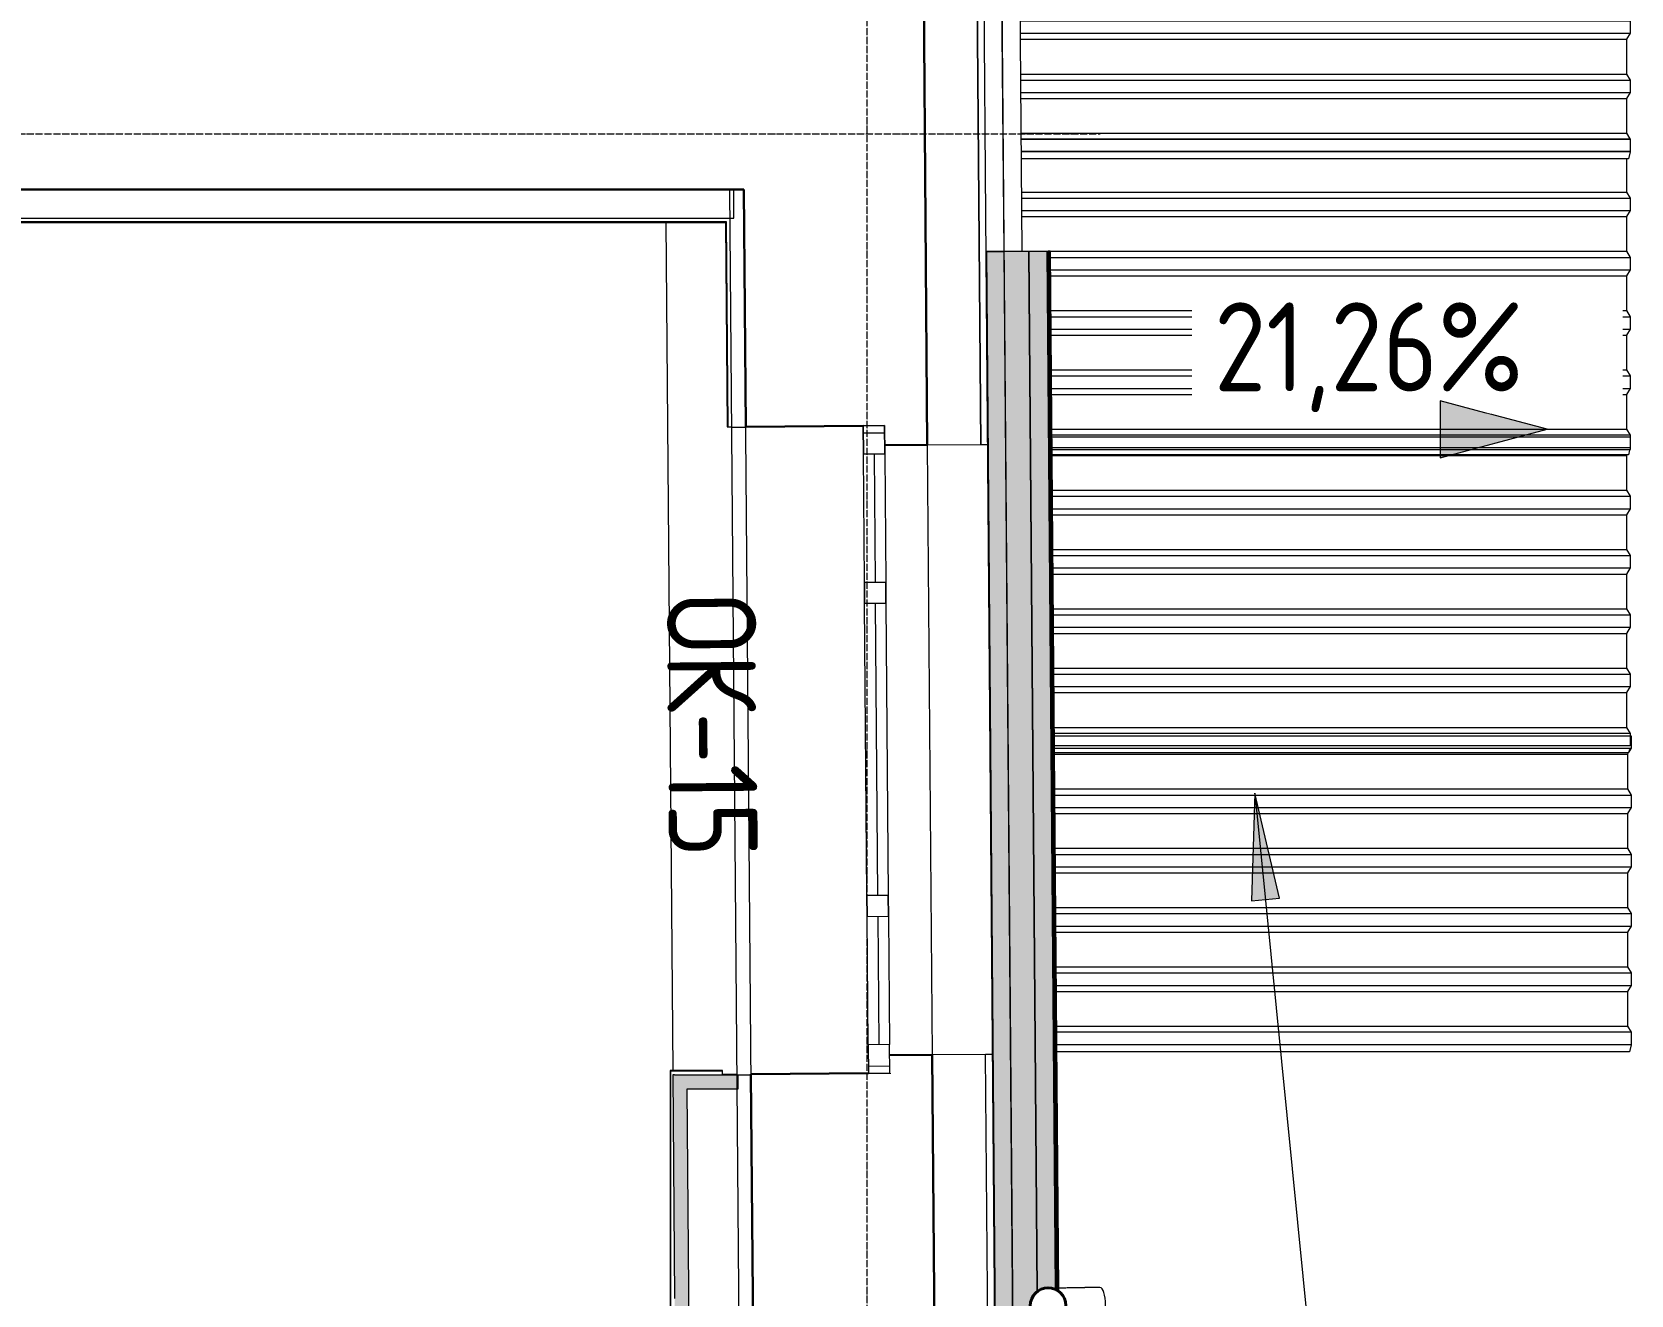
# Model space of a CAD drawing. Header units: millimetres. Extents: x -25149 to 64359, y -29707 to 46678.
# Drawn here: x 53002 to 57497, y 16981 to 20531 of the extents above; entities that cross this region are included whole.
import ezdxf

# ---------------------------------------------------------------- set-up
doc = ezdxf.new("R2010")
doc.units = ezdxf.units.MM
doc.linetypes.add('ADSK_Линия сетки', pattern=[25, 20, -2.5, 0, -2.5])
for name, color, linetype, lineweight in [('_ Окна', 7, 'Continuous', 9), ('Аннотация', 7, 'Continuous', 9), ('Марки окон', 7, 'Continuous', 20), ('Обобщенные модели', 7, 'Continuous', 18), ('Ограждение', 7, 'Continuous', 9), ('Окна', 7, 'Continuous', 9), ('Оси', 7, 'Continuous', 9), ('Перекрытие', 7, 'Continuous', 18), ('Размеры', 7, 'Continuous', 5), ('Стены внутренние', 7, 'Continuous', 18), ('Стены наружные', 7, 'Continuous', 18), ('Стены несущие', 7, 'Continuous', 30), ('Стены отделка', 7, 'Continuous', 30), ('Стены штриховка', 7, 'Continuous', 9)]:
    doc.layers.add(name, color=color, linetype=linetype, lineweight=lineweight)
doc.styles.add('GOST Common_1', font='GOST_Common.ttf', dxfattribs={"width": 0.9, "height": 250})
doc.styles.add('GOST Common_2', font='GOST_Common.ttf', dxfattribs={"width": 0.9, "height": 250})

# ---------------------------------------------------------------- blocks, each defined once
blk = doc.blocks.new('Водосток - Тип 1 _карниз больше 490мм_-5168659-План 2-го этажа')
at = {"layer": 'Обобщенные модели'}
for p, q in [((75, 306.2), (75, 263.6)), ((175, 263.6), (175, 306.2)), ((75, 186.3), (75, 188)), ((75, 184.4), (75, 185.6)), ((175, 187.6), (175, 186.3)), ((175, 185.6), (175, 184.4)), ((175, 184.3), (175, 181.1))]:
    blk.add_line(p, q, dxfattribs=at)
at = {"layer": 'Обобщенные модели', "flags": 128}
for points in [[(75, 189.8), (75, 193.4), (75, 197.2), (75, 201.3), (75, 205.5), (75, 209.9), (75, 214.4), (75, 219.1), (75, 224), (75, 229), (75, 234.1), (75, 239.3), (75, 244.6), (75, 250.1), (75, 255.6), (75, 261.3), (75, 263.6)], [(175, 263.6), (175, 258), (175, 252.4), (175, 246.9), (175, 241.5), (175, 236.2), (175, 231.1), (175, 226), (175, 221.1), (175, 216.4), (175, 211.8), (175, 207.3), (175, 203), (175, 198.9), (175, 194.9), (175, 191.2), (175, 189.8)], [(75, 179.9), (75, 182.9), (75, 184.4)]]:
    blk.add_lwpolyline(points, dxfattribs=at)
at = {"layer": 'Обобщенные модели', "lineweight": 40}
for start, end in [(90, 270), (270, 90)]:
    blk.add_arc((125, 160), 50, start, end, dxfattribs=at)
at = {"layer": 'Обобщенные модели'}
for start, end in [(150.4911, 156.8156), (146.4826, 150.4911), (144.9125, 146.4826), (90, 144.9125), (35.0875, 90), (33.5174, 35.0875), (29.5089, 33.5174), (23.1844, 29.5089)]:
    blk.add_arc((125, 160), 52, start, end, dxfattribs=at)
for start_param, end_param in [(4.712389, 6.283185), (3.141593, 4.712389)]:
    blk.add_ellipse((125, 306.2), major_axis=(-50, 0), ratio=0.309017, start_param=start_param, end_param=end_param, dxfattribs=at)
blk = doc.blocks.new('Roof Cladding - 833x50mm-4469260-План 2-го этажа')
at = {"layer": 'Обобщенные модели'}
for p, q in [((55865.4, 18552.9), (55869.9, 18552.9)), ((55869.9, 18552.9), (55871.1, 18552.9)), ((55871.7, 18552.9), (55873.5, 18552.9)), ((55875.2, 18552.9), (57497, 18552.9)), ((57497, 18552.9), (57497, 18517.9)), ((55865.7, 18517.9), (55870.1, 18517.9)), ((55865.8, 18500.9), (55870.3, 18500.9)), ((55870.1, 18517.9), (55871.4, 18517.9)), ((55870.3, 18500.9), (55871.5, 18500.9)), ((55872, 18517.9), (55873.8, 18517.9)), ((55872.2, 18500.9), (55873.9, 18500.9)), ((55875.5, 18517.9), (57497, 18517.9)), ((55875.7, 18500.9), (57487, 18500.9)), ((57489, 18504.4), (57487, 18500.9)), ((57487, 18500.9), (57487, 18403.2)), ((57497, 18517.9), (57491, 18507.8)), ((55866.6, 18403.2), (55871.1, 18403.2)), ((55866.7, 18386.2), (55871.2, 18386.2)), ((55871.1, 18403.2), (55872.3, 18403.2)), ((55871.2, 18386.2), (55872.4, 18386.2)), ((55872.9, 18403.2), (55874.7, 18403.2)), ((55873.1, 18386.2), (55874.8, 18386.2)), ((55876.4, 18403.2), (57487, 18403.2)), ((55876.6, 18386.2), (57497, 18386.2)), ((57487, 18403.2), (57497, 18386.2)), ((57497, 18386.2), (57497, 18351.2)), ((55867, 18351.2), (55871.5, 18351.2)), ((55871.5, 18351.2), (55872.7, 18351.2)), ((55873.4, 18351.2), (55875.1, 18351.2)), ((55876.9, 18351.2), (57497, 18351.2)), ((57497, 18351.2), (57487, 18334.2)), ((55867.2, 18334.2), (55871.6, 18334.2)), ((55871.6, 18334.2), (55872.8, 18334.2)), ((55873.5, 18334.2), (55875.3, 18334.2)), ((55877, 18334.2), (57487, 18334.2)), ((57487, 18334.2), (57487, 18236.5)), ((55867.9, 18236.5), (55872.4, 18236.5)), ((55868.1, 18219.5), (55872.5, 18219.5)), ((55872.4, 18236.5), (55873.6, 18236.5)), ((55872.5, 18219.5), (55873.8, 18219.5)), ((55874.3, 18236.5), (55876, 18236.5)), ((55874.4, 18219.5), (55876.2, 18219.5)), ((55877.8, 18236.5), (57487, 18236.5)), ((55877.9, 18219.5), (57497, 18219.5)), ((57487, 18236.5), (57497, 18219.5)), ((57497, 18219.5), (57497, 18184.5)), ((55868.4, 18184.5), (55872.8, 18184.5)), ((55868.5, 18167.5), (55873, 18167.5)), ((55872.8, 18184.5), (55874, 18184.5)), ((55873, 18167.5), (55874.2, 18167.5)), ((55874.7, 18184.5), (55876.5, 18184.5)), ((55874.9, 18167.5), (55876.6, 18167.5)), ((55878.2, 18184.5), (57497, 18184.5)), ((55878.4, 18167.5), (57487, 18167.5)), ((57497, 18184.5), (57487, 18167.5)), ((57487, 18167.5), (57487, 18069.8)), ((55869.3, 18069.8), (55873.8, 18069.8)), ((55869.4, 18052.8), (55873.9, 18052.8)), ((55873.8, 18069.8), (55875, 18069.8)), ((55873.9, 18052.8), (55875.1, 18052.8)), ((55875.6, 18069.8), (55877.4, 18069.8)), ((55875.8, 18052.8), (55877.5, 18052.8)), ((55879.1, 18069.8), (57487, 18069.8)), ((55879.3, 18052.8), (57497, 18052.8)), ((57487, 18069.8), (57497, 18052.8)), ((57497, 18052.8), (57497, 18017.8)), ((55869.7, 18017.8), (55874.2, 18017.8)), ((55869.8, 18000.8), (55874.3, 18000.8)), ((55874.2, 18017.8), (55875.4, 18017.8)), ((55874.3, 18000.8), (55875.5, 18000.8)), ((55876.1, 18017.8), (55877.8, 18017.8)), ((55876.2, 18000.8), (55878, 18000.8)), ((55879.6, 18017.8), (57497, 18017.8)), ((55879.7, 18000.8), (57487, 18000.8)), ((57497, 18017.8), (57487, 18000.8)), ((57487, 18000.8), (57487, 17903.1)), ((55870.6, 17903.1), (55875.1, 17903.1)), ((55875.1, 17903.1), (55876.3, 17903.1)), ((55877, 17903.1), (55878.7, 17903.1)), ((55880.5, 17903.1), (57487, 17903.1)), ((57487, 17903.1), (57497, 17886.1)), ((55870.8, 17886.1), (55875.2, 17886.1)), ((55871.1, 17851.1), (55875.5, 17851.1)), ((55875.2, 17886.1), (55876.5, 17886.1)), ((55875.5, 17851.1), (55876.7, 17851.1)), ((55877.1, 17886.1), (55878.9, 17886.1)), ((55877.4, 17851.1), (55879.2, 17851.1)), ((55880.6, 17886.1), (57497, 17886.1)), ((55880.9, 17851.1), (57497, 17851.1)), ((57497, 17851.1), (57487, 17834.1)), ((57497, 17886.1), (57497, 17851.1)), ((55871.2, 17834.1), (55875.7, 17834.1)), ((55875.7, 17834.1), (55876.9, 17834.1)), ((55877.6, 17834.1), (55879.3, 17834.1)), ((55881.1, 17834.1), (57487, 17834.1)), ((57487, 17834.1), (57487, 17736.4)), ((55872, 17736.4), (55876.5, 17736.4)), ((55876.6, 17719.4), (55872.1, 17719.4)), ((55876.5, 17736.4), (55877.7, 17736.4)), ((55877.8, 17719.4), (55876.6, 17719.4)), ((55878.3, 17736.4), (55880.1, 17736.4)), ((55880.2, 17719.4), (55878.5, 17719.4)), ((55881.8, 17736.4), (57487, 17736.4)), ((57497, 17719.4), (55882, 17719.4)), ((57487, 17736.4), (57497, 17719.4)), ((57497, 17719.4), (57497, 17684.4)), ((55876.9, 17684.4), (55872.4, 17684.4)), ((55878.1, 17684.4), (55876.9, 17684.4)), ((55880.5, 17684.4), (55878.8, 17684.4)), ((57497, 17684.4), (55882.3, 17684.4)), ((57497, 17684.4), (57492.9, 17664.4)), ((55877, 17664.4), (55872.6, 17664.4)), ((55878.3, 17664.4), (55877, 17664.4)), ((55880.7, 17664.4), (55878.9, 17664.4)), ((57492.9, 17664.4), (55882.4, 17664.4))]:
    blk.add_line(p, q, dxfattribs=at)
blk = doc.blocks.new('Roof Cladding - 833x50mm-3052798-План 2-го этажа')
at = {"layer": 'Обобщенные модели'}
for p, q in [((55858.6, 19392.9), (55863.1, 19392.9)), ((55863.1, 19392.9), (55864.3, 19392.9)), ((55864.9, 19392.9), (55866.7, 19392.9)), ((55868.4, 19392.9), (57494.5, 19392.9)), ((57494.5, 19392.9), (57494.5, 19357.9)), ((55858.9, 19357.9), (55863.3, 19357.9)), ((55859, 19340.9), (55863.5, 19340.9)), ((55863.3, 19357.9), (55864.6, 19357.9)), ((55863.5, 19340.9), (55864.7, 19340.9)), ((55865.2, 19357.9), (55867, 19357.9)), ((55865.4, 19340.9), (55867.1, 19340.9)), ((55868.7, 19357.9), (57494.5, 19357.9)), ((55868.9, 19340.9), (57484.4, 19340.9)), ((57485.4, 19342.6), (57484.4, 19340.9)), ((57484.4, 19340.9), (57484.4, 19243.2)), ((57494.5, 19357.9), (57493, 19355.3)), ((55859.8, 19243.2), (55864.3, 19243.2)), ((55864.3, 19243.2), (55865.5, 19243.2)), ((55866.2, 19243.2), (55867.9, 19243.2)), ((55869.7, 19243.2), (57484.4, 19243.2)), ((57484.4, 19243.2), (57494.5, 19226.2)), ((55859.9, 19226.2), (55864.4, 19226.2)), ((55864.4, 19226.2), (55865.6, 19226.2)), ((55866.3, 19226.2), (55868, 19226.2)), ((55869.8, 19226.2), (57494.5, 19226.2)), ((57494.5, 19226.2), (57494.5, 19191.2)), ((55860.2, 19191.2), (55864.7, 19191.2)), ((55860.4, 19174.2), (55864.8, 19174.2)), ((55864.7, 19191.2), (55865.9, 19191.2)), ((55864.8, 19174.2), (55866, 19174.2)), ((55866.6, 19191.2), (55868.3, 19191.2)), ((55866.7, 19174.2), (55868.5, 19174.2)), ((55870.1, 19191.2), (57494.5, 19191.2)), ((55870.2, 19174.2), (57484.4, 19174.2)), ((57494.5, 19191.2), (57484.4, 19174.2)), ((57484.4, 19174.2), (57484.4, 19076.5)), ((55861.1, 19076.5), (55865.6, 19076.5)), ((55861.3, 19059.5), (55865.8, 19059.5)), ((55865.6, 19076.5), (55866.8, 19076.5)), ((55865.8, 19059.5), (55867, 19059.5)), ((55867.5, 19076.5), (55869.3, 19076.5)), ((55867.6, 19059.5), (55869.4, 19059.5)), ((55871, 19076.5), (57484.4, 19076.5)), ((55871.1, 19059.5), (57494.5, 19059.5)), ((57484.4, 19076.5), (57494.5, 19059.5)), ((57494.5, 19059.5), (57494.5, 19024.5)), ((55861.6, 19024.5), (55866, 19024.5)), ((55866, 19024.5), (55867.3, 19024.5)), ((55867.9, 19024.5), (55869.7, 19024.5)), ((55871.4, 19024.5), (57494.5, 19024.5)), ((57494.5, 19024.5), (57484.4, 19007.5)), ((55861.7, 19007.5), (55866.2, 19007.5)), ((55866.2, 19007.5), (55867.4, 19007.5)), ((55868.1, 19007.5), (55869.8, 19007.5)), ((55871.6, 19007.5), (57484.4, 19007.5)), ((57484.4, 19007.5), (57484.4, 18909.8)), ((55862.5, 18909.8), (55867, 18909.8)), ((55862.6, 18892.8), (55867.1, 18892.8)), ((55867, 18909.8), (55868.2, 18909.8)), ((55867.1, 18892.8), (55868.3, 18892.8)), ((55868.9, 18909.8), (55870.6, 18909.8)), ((55869, 18892.8), (55870.7, 18892.8)), ((55872.4, 18909.8), (57484.4, 18909.8)), ((55872.5, 18892.8), (57494.5, 18892.8)), ((57484.4, 18909.8), (57494.5, 18892.8)), ((57494.5, 18892.8), (57494.5, 18857.8)), ((55862.9, 18857.8), (55867.4, 18857.8)), ((55863.1, 18840.8), (55867.5, 18840.8)), ((55867.4, 18857.8), (55868.6, 18857.8)), ((55867.5, 18840.8), (55868.7, 18840.8)), ((55869.3, 18857.8), (55871, 18857.8)), ((55869.4, 18840.8), (55871.2, 18840.8)), ((55872.8, 18857.8), (57494.5, 18857.8)), ((55872.9, 18840.8), (57484.4, 18840.8)), ((57494.5, 18857.8), (57484.4, 18840.8)), ((57484.4, 18840.8), (57484.4, 18743.1)), ((55863.8, 18743.1), (55868.3, 18743.1)), ((55864, 18726.1), (55868.5, 18726.1)), ((55868.3, 18743.1), (55869.5, 18743.1)), ((55868.5, 18726.1), (55869.7, 18726.1)), ((55870.2, 18743.1), (55871.9, 18743.1)), ((55870.3, 18726.1), (55872.1, 18726.1)), ((55873.7, 18743.1), (57484.4, 18743.1)), ((55873.8, 18726.1), (57494.5, 18726.1)), ((57484.4, 18743.1), (57494.5, 18726.1)), ((57494.5, 18726.1), (57494.5, 18691.1)), ((55864.3, 18691.1), (55868.7, 18691.1)), ((55864.4, 18674.1), (55868.9, 18674.1)), ((55868.7, 18691.1), (55870, 18691.1)), ((55868.9, 18674.1), (55870.1, 18674.1)), ((55870.6, 18691.1), (55872.4, 18691.1)), ((55870.8, 18674.1), (55872.5, 18674.1)), ((55874.1, 18691.1), (57494.5, 18691.1)), ((55874.3, 18674.1), (57484.4, 18674.1)), ((57494.5, 18691.1), (57484.4, 18674.1)), ((57484.4, 18674.1), (57484.4, 18576.4)), ((55865.2, 18576.4), (55869.7, 18576.4)), ((55869.7, 18576.4), (55870.9, 18576.4)), ((55871.5, 18576.4), (55873.3, 18576.4)), ((55875, 18576.4), (57484.4, 18576.4)), ((57484.4, 18576.4), (57494.5, 18559.4)), ((55869.8, 18559.4), (55865.3, 18559.4)), ((55870.1, 18524.4), (55865.6, 18524.4)), ((55871, 18559.4), (55869.8, 18559.4)), ((55871.3, 18524.4), (55870.1, 18524.4)), ((55873.4, 18559.4), (55871.7, 18559.4)), ((55873.7, 18524.4), (55872, 18524.4)), ((57494.5, 18559.4), (55875.2, 18559.4)), ((57494.5, 18524.4), (55875.5, 18524.4)), ((57494.5, 18559.4), (57494.5, 18524.4)), ((55870.2, 18504.4), (55865.8, 18504.4)), ((55871.5, 18504.4), (55870.2, 18504.4)), ((55873.9, 18504.4), (55872.1, 18504.4)), ((57490.3, 18504.4), (55875.6, 18504.4)), ((57492.4, 18514.4), (57490.3, 18504.4))]:
    blk.add_line(p, q, dxfattribs=at)
blk = doc.blocks.new('Roof Cladding - 333x50mm-4469558-План 2-го этажа')
at = {"layer": 'Обобщенные модели'}
for p, q in [((55835.7, 20729.5), (55932.1, 20729.5)), ((55998.3, 20729.5), (56095.7, 20729.5)), ((56160.8, 20729.5), (56259.3, 20729.5)), ((56323.4, 20729.5), (56422.9, 20729.5)), ((56485.9, 20729.5), (56571.8, 20729.5)), ((57443.6, 20729.5), (57494.5, 20729.5)), ((57494.5, 20729.5), (57494.5, 20694.5)), ((55833.4, 20694.5), (55935, 20694.5)), ((55995.9, 20694.5), (56098.6, 20694.5)), ((56158.5, 20694.5), (56262.2, 20694.5)), ((56321, 20694.5), (56425.8, 20694.5)), ((56483.6, 20694.5), (56570.4, 20694.5)), ((57134.9, 20694.5), (57219.7, 20694.5)), ((57285.3, 20694.5), (57385.9, 20694.5)), ((57442.2, 20694.5), (57494.5, 20694.5)), ((57494.5, 20694.5), (57484.4, 20677.5)), ((55778.3, 20677.5), (57484.4, 20677.5)), ((57484.4, 20677.5), (57484.4, 20579.8)), ((55779, 20579.8), (57484.4, 20579.8)), ((55779.2, 20562.8), (57494.5, 20562.8)), ((57484.4, 20579.8), (57494.5, 20562.8)), ((57494.5, 20562.8), (57494.5, 20527.8)), ((55779.5, 20527.8), (57494.5, 20527.8)), ((55779.6, 20510.8), (57484.4, 20510.8)), ((57494.5, 20527.8), (57484.4, 20510.8)), ((57484.4, 20510.8), (57484.4, 20413.1)), ((55780.4, 20413.1), (57484.4, 20413.1)), ((57484.4, 20413.1), (57494.5, 20396.1)), ((55780.5, 20396.1), (57494.5, 20396.1)), ((57494.5, 20396.1), (57494.5, 20361.1)), ((55780.8, 20361.1), (57494.5, 20361.1)), ((55780.9, 20344.1), (57484.4, 20344.1)), ((57494.5, 20361.1), (57484.4, 20344.1)), ((57484.4, 20344.1), (57484.4, 20246.4)), ((55781.7, 20246.4), (57484.4, 20246.4)), ((57494.5, 20229.4), (55781.9, 20229.4)), ((57484.4, 20246.4), (57493.5, 20231.1)), ((57494.5, 20229.4), (57494.5, 20194.4)), ((57494.5, 20194.4), (55782.2, 20194.4)), ((57494.5, 20194.4), (57490.3, 20174.4)), ((57490.3, 20174.4), (55782.3, 20174.4))]:
    blk.add_line(p, q, dxfattribs=at)
blk = doc.blocks.new('окно трехпол с фрамугой - 1800 и 1820х2300_h___нов_ ок15-2116341-План 2-го этажа')
at = {"layer": '_ Окна', "lineweight": 18}
for p, q in [((-910, 75), (-910, 135)), ((-910, 135), (-830, 135)), ((-830, 135), (-830, 75)), ((-470, 75), (-470, 135)), ((-470, 135), (-410, 135)), ((-410, 135), (-410, 75)), ((410, 75), (410, 135)), ((410, 135), (470, 135)), ((470, 135), (470, 75)), ((830, 135), (830, 75)), ((910, 135), (830, 135)), ((910, 75), (910, 135)), ((-830, 75), (-910, 75)), ((-410, 75), (-470, 75)), ((470, 75), (410, 75)), ((830, 75), (910, 75))]:
    blk.add_line(p, q, dxfattribs=at)
at = {"layer": '_ Окна'}
for p, q in [((-890, 75), (-890, 135)), ((890, 75), (890, 135)), ((-830, 105), (-470, 105)), ((-410, 105), (410, 105)), ((470, 105), (830, 105))]:
    blk.add_line(p, q, dxfattribs=at)
at = {"layer": 'Окна'}
for p, q in [((-910, 135), (-910, 75)), ((-830, 135), (-910, 135)), ((-830, 135), (-470, 135)), ((-410, 135), (-470, 135)), ((-410, 135), (410, 135)), ((470, 135), (410, 135)), ((470, 135), (830, 135)), ((910, 135), (830, 135)), ((910, 75), (910, 135)), ((-910, 75), (-830, 75)), ((-470, 75), (-830, 75)), ((-470, 75), (-410, 75)), ((410, 75), (-410, 75)), ((410, 75), (470, 75)), ((830, 75), (470, 75)), ((830, 75), (910, 75))]:
    blk.add_line(p, q, dxfattribs=at)
blk = doc.blocks.new('Roof Cladding - 833x50mm-V29-План 2-го этажа')
at = {"layer": 'Обобщенные модели'}
for p, q in [((55781.9, 20231.1), (57494.5, 20231.1)), ((57494.5, 20231.1), (57494.5, 20196.1)), ((55782.1, 20196.1), (57494.5, 20196.1)), ((57484.4, 20174.4), (57484.4, 20081.4)), ((55783.1, 20081.4), (57484.4, 20081.4)), ((55783.2, 20064.4), (57494.5, 20064.4)), ((57484.4, 20081.4), (57494.5, 20064.4)), ((57494.5, 20064.4), (57494.5, 20029.4)), ((55783.5, 20029.4), (57494.5, 20029.4)), ((55783.6, 20012.4), (57484.4, 20012.4)), ((57494.5, 20029.4), (57484.4, 20012.4)), ((57484.4, 20012.4), (57484.4, 19914.7)), ((55804.4, 19914.7), (55811.3, 19914.7)), ((55854.4, 19914.7), (55858.8, 19914.7)), ((55858.8, 19914.7), (55860.1, 19914.7)), ((55860.7, 19914.7), (55862.5, 19914.7)), ((55864.2, 19914.7), (57484.4, 19914.7)), ((57484.4, 19914.7), (57494.5, 19897.7)), ((55854.5, 19897.7), (55859, 19897.7)), ((55859, 19897.7), (55860.2, 19897.7)), ((55860.9, 19897.7), (55862.6, 19897.7)), ((55864.4, 19897.7), (57494.5, 19897.7)), ((57494.5, 19897.7), (57494.5, 19862.7)), ((55854.8, 19862.7), (55859.3, 19862.7)), ((55854.9, 19845.7), (55859.4, 19845.7)), ((55859.3, 19862.7), (55860.5, 19862.7)), ((55859.4, 19845.7), (55860.6, 19845.7)), ((55861.1, 19862.7), (55862.9, 19862.7)), ((55861.3, 19845.7), (55863, 19845.7)), ((55864.6, 19862.7), (57494.5, 19862.7)), ((55864.8, 19845.7), (57484.4, 19845.7)), ((57494.5, 19862.7), (57484.4, 19845.7)), ((57484.4, 19845.7), (57484.4, 19748)), ((55855.7, 19748), (55860.2, 19748)), ((55860.2, 19748), (55861.4, 19748)), ((55862.1, 19748), (55863.8, 19748)), ((55865.6, 19748), (57484.4, 19748)), ((57484.4, 19748), (57494.5, 19731)), ((55855.9, 19731), (55860.3, 19731)), ((55856.1, 19696), (55860.6, 19696)), ((55860.3, 19731), (55861.5, 19731)), ((55860.6, 19696), (55861.8, 19696)), ((55862.2, 19731), (55864, 19731)), ((55862.5, 19696), (55864.2, 19696)), ((55865.7, 19731), (57494.5, 19731)), ((55866, 19696), (57494.5, 19696)), ((57494.5, 19696), (57484.4, 19679)), ((57494.5, 19731), (57494.5, 19696)), ((55856.3, 19679), (55860.7, 19679)), ((55860.7, 19679), (55862, 19679)), ((55862.6, 19679), (55864.4, 19679)), ((55866.1, 19679), (57484.4, 19679)), ((57484.4, 19679), (57484.4, 19581.3)), ((55857.1, 19581.3), (55861.5, 19581.3)), ((55857.2, 19564.3), (55861.7, 19564.3)), ((55861.5, 19581.3), (55862.8, 19581.3)), ((55861.7, 19564.3), (55862.9, 19564.3)), ((55863.4, 19581.3), (55865.2, 19581.3)), ((55863.6, 19564.3), (55865.3, 19564.3)), ((55866.9, 19581.3), (57484.4, 19581.3)), ((55867.1, 19564.3), (57494.5, 19564.3)), ((57484.4, 19581.3), (57494.5, 19564.3)), ((57494.5, 19564.3), (57494.5, 19529.3)), ((55857.5, 19529.3), (55862, 19529.3)), ((55857.6, 19512.3), (55862.1, 19512.3)), ((55862, 19529.3), (55863.2, 19529.3)), ((55862.1, 19512.3), (55863.3, 19512.3)), ((55863.8, 19529.3), (55865.6, 19529.3)), ((55864, 19512.3), (55865.7, 19512.3)), ((55867.3, 19529.3), (57494.5, 19529.3)), ((55867.5, 19512.3), (57484.4, 19512.3)), ((57494.5, 19529.3), (57484.4, 19512.3)), ((57484.4, 19512.3), (57484.4, 19414.6)), ((55858.4, 19414.6), (55862.9, 19414.6)), ((55863, 19397.6), (55858.6, 19397.6)), ((55862.9, 19414.6), (55864.1, 19414.6)), ((55864.2, 19397.6), (55863, 19397.6)), ((55864.8, 19414.6), (55866.5, 19414.6)), ((55866.7, 19397.6), (55864.9, 19397.6)), ((55868.3, 19414.6), (57484.4, 19414.6)), ((57494.5, 19397.6), (55868.4, 19397.6)), ((57484.4, 19414.6), (57494.5, 19397.6)), ((57494.5, 19397.6), (57494.5, 19362.6)), ((55863.3, 19362.6), (55858.8, 19362.6)), ((55863.5, 19342.6), (55859, 19342.6)), ((55864.5, 19362.6), (55863.3, 19362.6)), ((55864.7, 19342.6), (55863.5, 19342.6)), ((55866.9, 19362.6), (55865.2, 19362.6)), ((55867.1, 19342.6), (55865.3, 19342.6)), ((57494.5, 19362.6), (55868.7, 19362.6)), ((57490.3, 19342.6), (55868.9, 19342.6)), ((57493, 19355.3), (57490.3, 19342.6))]:
    blk.add_line(p, q, dxfattribs=at)
blk = doc.blocks.new('Ограждение - Ограждение-4657813-План 2-го этажа')
at = {"layer": 'Ограждение', "true_color": 0x373f43, "transparency": 33554432}
h = blk.add_hatch(color=149, dxfattribs=at)
h.paths.add_polyline_path([(55961.1, 7909.8), (55955.7, 8575.7), (55937.3, 8566.9), (55914.6, 8566.7), (55892, 8578.6), (55878.9, 8595.4), (55873.8, 8612.1), (55776.8, 8610.9), (55781.1, 8088.4), (55930.6, 7940.1)])
h.paths.add_polyline_path([(55776.8, 8621.3), (55874.9, 8622.1), (55878.8, 8639.7), (55894.9, 8658.8), (55914.3, 8668.1), (55937, 8668.3), (55955, 8659.7), (55888.3, 16911.3), (55869.9, 16902.3), (55847.7, 16902.1), (55827.1, 16912.1), (55813.2, 16930.4), (55808.4, 16950.5), (55813.5, 16972.7), (55827.5, 16990.1), (55846.9, 16999.6), (55869.1, 16999.8), (55887.7, 16992.2), (55864, 19915.6), (55685.4, 19914.1), (55776.8, 8621.4)])
h = blk.add_hatch(color=149, dxfattribs=at)
h.paths.add_polyline_path([(55961.3, 7909.6), (55955.7, 8575.7), (55951.8, 8573.8), (55957.1, 7913.8), (55961.1, 7909.8)])
h.paths.add_polyline_path([(55955.3, 8659.6), (55888.3, 16909.2), (55884.4, 16907.2), (55951.1, 8661.6), (55955, 8659.7)])
h.paths.add_polyline_path([(55887.9, 16993.1), (55864, 19915.6), (55860.1, 19915.1), (55883.7, 16995.1), (55887.7, 16993.2)])
at = {"layer": 'Ограждение'}
for p, q in [((55684.4, 19914.1), (55685.4, 19914.1)), ((55688.8, 19372.1), (55684.4, 19914.1)), ((55685.4, 19914.1), (55864, 19915.6)), ((55862.7, 19915.6), (55685.4, 19914.1)), ((55685.4, 19914.1), (55776.8, 8621.1)), ((55685.4, 19914.1), (55776.8, 8621.1)), ((55860, 19915.6), (55858.8, 19915.5)), ((55858.8, 19915.5), (55862.7, 19915.6)), ((55858.8, 19915.5), (55882.4, 16995.6)), ((55862.7, 19915.6), (55860, 19915.6)), ((55860, 19915.6), (55862.7, 19915.6)), ((55862.7, 19915.6), (55860, 19915.6)), ((55860, 19915.6), (55883.7, 16995.1)), ((55860.4, 19915.6), (55860.7, 19915.6)), ((55860.4, 19915.6), (55884, 16994.9)), ((55862.5, 19915.6), (55860.7, 19915.6)), ((55860.7, 19915.6), (55862.5, 19915.6)), ((55860.7, 19915.6), (55884.3, 16994.7)), ((55862.5, 19915.6), (55862.9, 19915.6)), ((55862.5, 19915.6), (55886.1, 16993.9)), ((55864, 19915.6), (55862.7, 19915.6)), ((55862.7, 19915.6), (55864, 19915.6)), ((55862.7, 19915.6), (55886.4, 16991.6)), ((55862.9, 19915.6), (55886.6, 16993.7)), ((55864.2, 19915.6), (55863.1, 19915.6)), ((55863.1, 19915.6), (55886.7, 16993.6)), ((55864, 19915.6), (55887.7, 16991)), ((55864.2, 19915.6), (55887.9, 16993.1)), ((55702.7, 17657.1), (55688.8, 19372.1)), ((55688.8, 19372.1), (55702.7, 17657.1)), ((55711.6, 16551.1), (55702.7, 17657.1))]:
    blk.add_line(p, q, dxfattribs=at)

msp = doc.modelspace()

# ---------------------------------------------------------------- hatches: boundary and pattern name
at = {"layer": 'Аннотация'}
msp.add_hatch(color=256, dxfattribs=at).paths.add_polyline_path([(56439.874, 18391.193), (56430.253, 18088.758), (56508.857, 18096.573)])
at = {"layer": 'Стены внутренние'}
for points in [[(54811.482, 16565.276), (54851.483, 16565.276), (54843.115, 17599.936), (54803.113, 17599.936), (54808.2, 16971.029)], [(54987.122, 17559.936), (54987.122, 17599.936), (54843.115, 17599.936), (54843.438, 17559.936)]]:
    msp.add_hatch(color=256, dxfattribs=at).paths.add_polyline_path(points)

# ---------------------------------------------------------------- linework, layer by layer
at = {"layer": 'Аннотация'}
for p, q in [((56439.874, 18391.193), (56430.253, 18088.758)), ((56508.857, 18096.573), (56439.874, 18391.193)), ((56439.874, 18391.193), (57317.638, 9562.829)), ((56430.253, 18088.758), (56508.857, 18096.573))]:
    msp.add_line(p, q, dxfattribs=at)
at = {"layer": 'Оси', "color": 252, "linetype": 'ADSK_Линия сетки'}
for p, q in [((55349.565, -5029.374), (55349.565, 42991.845)), ((-10114.729, 20245), (56004.853, 20245))]:
    msp.add_line(p, q, dxfattribs=at)
at = {"layer": 'Перекрытие'}
for p, q in [((54783.731, 19996.215), (54803.016, 17611.936)), ((55338.382, 19423.228), (55008.394, 19420.559))]:
    msp.add_line(p, q, dxfattribs=at)
at = {"layer": 'Размеры', "lineweight": 20}
msp.add_line((56294.114, 19414.325), (57260.976, 19414.325), dxfattribs=at)
at = {"layer": 'Размеры'}
msp.add_line((56960.976, 19333.94), (57260.976, 19414.325), dxfattribs=at)
at = {"layer": 'Стены внутренние'}
msp.add_line((55518.814, 19370.685), (55532.684, 17655.741), dxfattribs=at)
at = {"layer": 'Стены наружные'}
for p, q in [((55734.422, 19914.54), (55629.108, 32935.97)), ((55629.109, 32935.97), (55825.759, 8621.324)), ((55679.14, 32932.267), (55784.42, 19914.944)), ((55775.759, 8621.098), (55683.609, 20014.968)), ((55685.424, 19914.143), (55734.423, 19914.54)), ((55734.421, 19914.505), (55804.419, 19915.071)), ((55825.758, 8621.324), (55734.421, 19914.505)), ((55734.424, 19914.297), (55784.422, 19914.702)), ((55804.369, 19914.669), (55854.367, 19915.073)), ((55828.02, 16990.319), (55804.369, 19914.669)), ((55804.419, 19915.071), (55828.073, 16990.346)), ((55854.367, 19915.073), (55877.979, 16995.592))]:
    msp.add_line(p, q, dxfattribs=at)
at = {"layer": 'Стены несущие'}
for p, q in [((55518.814, 19370.685), (55499.372, 21774.602)), ((49115, 20088.15), (55002.995, 20088.15)), ((55002.995, 20088.15), (55008.386, 19421.559)), ((55008.386, 19421.559), (55338.375, 19424.227)), ((55398.818, 19369.715), (55518.814, 19370.685)), ((55532.684, 17655.741), (55412.688, 17654.771)), ((55541.629, 16549.773), (55532.684, 17655.741)), ((55353.094, 17604.287), (55023.105, 17601.618)), ((55023.105, 17601.618), (55031.484, 16565.648)), ((55413.092, 17604.772), (55413.108, 17602.772))]:
    msp.add_line(p, q, dxfattribs=at)
at = {"layer": 'Стены отделка', "lineweight": 9}
for p, q in [((55683.609, 20014.968), (55669.366, 21775.977)), ((55002.995, 20088.15), (54962.996, 20087.827)), ((54962.996, 20087.827), (55030.476, 11745)), ((54975, 20008.15), (54975, 20088.15)), ((55071.287, 11645), (55002.995, 20088.15)), ((49135, 20008.15), (54975, 20008.15)), ((49760, 19996.15), (54951.737, 19996.15)), ((54951.737, 19996.15), (54956.388, 19421.138)), ((54956.388, 19421.138), (54968.388, 19421.235)), ((55008.403, 19419.559), (54968.404, 19419.235)), ((55518.814, 19370.685), (55668.809, 19371.898)), ((55668.809, 19371.898), (55688.808, 19372.06)), ((55682.679, 17656.954), (55532.684, 17655.741)), ((55702.678, 17657.116), (55682.679, 17656.954)), ((54796.2, 17609.936), (54796.2, 16554.688)), ((54943.019, 17611.936), (54798.2, 17611.936)), ((54808.2, 17599.936), (54987.122, 17599.936)), ((54943.108, 17600.971), (54943.019, 17611.936)), ((54983.108, 17601.295), (54943.108, 17600.971)), ((54983.124, 17599.295), (55023.123, 17599.618)), ((54987.122, 17559.936), (54987.122, 17599.936)), ((54851.16, 16605.276), (54843.438, 17559.936)), ((54843.438, 17559.936), (54987.122, 17559.936))]:
    msp.add_line(p, q, dxfattribs=at)
at = {"layer": 'Стены штриховка'}
for p, q in [((55649.367, 21775.815), (55668.809, 19371.898)), ((55668.809, 19371.898), (55649.367, 21775.815)), ((49145, 19998.15), (54953.721, 19998.15)), ((54953.721, 19998.15), (54958.388, 19421.154)), ((55682.679, 17656.954), (55682.679, 17656.954)), ((55691.624, 16550.986), (55682.679, 17656.954)), ((54798.2, 17611.936), (54796.2, 17611.936)), ((54796.2, 17611.936), (54796.2, 17609.936)), ((54943.035, 17609.936), (54796.2, 17609.936)), ((54798.2, 16552.688), (54798.2, 17611.936)), ((54808.2, 17599.936), (54803.113, 17599.936)), ((54803.113, 17599.936), (54808.2, 16971.029))]:
    msp.add_line(p, q, dxfattribs=at)

# ---------------------------------------------------------------- block references
at = {"layer": 'Обобщенные модели'}
for name in ['Roof Cladding - 333x50mm-4469558-План 2-го этажа', 'Roof Cladding - 833x50mm-V29-План 2-го этажа', 'Roof Cladding - 833x50mm-3052798-План 2-го этажа', 'Roof Cladding - 833x50mm-4469260-План 2-го этажа']:
    msp.add_blockref(name, (0, 0), dxfattribs=at)
at = {"layer": 'Обобщенные модели', "rotation": 270.4633818725631}
msp.add_blockref('Водосток - Тип 1 _карниз больше 490мм_-5168659-План 2-го этажа', (55697.389, 17074.635), dxfattribs=at)
at = {"layer": 'Ограждение'}
msp.add_blockref('Ограждение - Ограждение-4657813-План 2-го этажа', (0, 0), dxfattribs=at)
at = {"layer": 'Окна', "rotation": 270.4633818725631}
msp.add_blockref('окно трехпол с фрамугой - 1800 и 1820х2300_h___нов_ ок15-2116341-План 2-го этажа', (55270.737, 18513.651), dxfattribs=at)

# ---------------------------------------------------------------- texts
at = {"layer": 'Марки окон', "lineweight": 9, "insert": (54913.941, 18581.425), "char_height": 250, "width": 797.4, "attachment_point": 5, "rotation": 270.463382, "line_spacing_factor": 1.022766, "style": 'GOST Common_2'}
msp.add_mtext('\\pxqc,t1.8,3.6,5.4,7.2,9,10.8,12.6,14.4,16.2,18,19.8,21.6,23.4,25.2,27,28.8,30.6,32.4,34.2,36,37.8,39.6,41.4,43.2,45,46.8,48.6,50.4,52.2,54,55.8,57.6;{ОК-15}', dxfattribs=at)

# ---------------------------------------------------------------- next in the draw order: texts
at = {"layer": 'Размеры', "lineweight": 20, "insert": (56324.984, 19771.032), "char_height": 250, "width": 1086.14699, "attachment_point": 1, "line_spacing_factor": 1.022761, "style": 'GOST Common_1', "bg_fill": 3, "box_fill_scale": 1.25, "bg_fill_color": 256, "bg_fill_true_color": 13158600, "bg_fill_transparency": 0}
msp.add_mtext('21,26%', dxfattribs=at)

# ---------------------------------------------------------------- next in the draw order: hatches: boundary and pattern name
at = {"layer": 'Размеры'}
msp.add_hatch(color=256, dxfattribs=at).paths.add_polyline_path([(57260.976, 19414.325), (56960.976, 19494.71), (56960.976, 19333.94)])

# ---------------------------------------------------------------- next in the draw order: linework, layer by layer
for p, q in [((57260.976, 19414.325), (56960.976, 19494.71)), ((56960.976, 19494.71), (56960.976, 19333.94))]:
    msp.add_line(p, q, dxfattribs=at)

doc.saveas('drawing.dxf')
